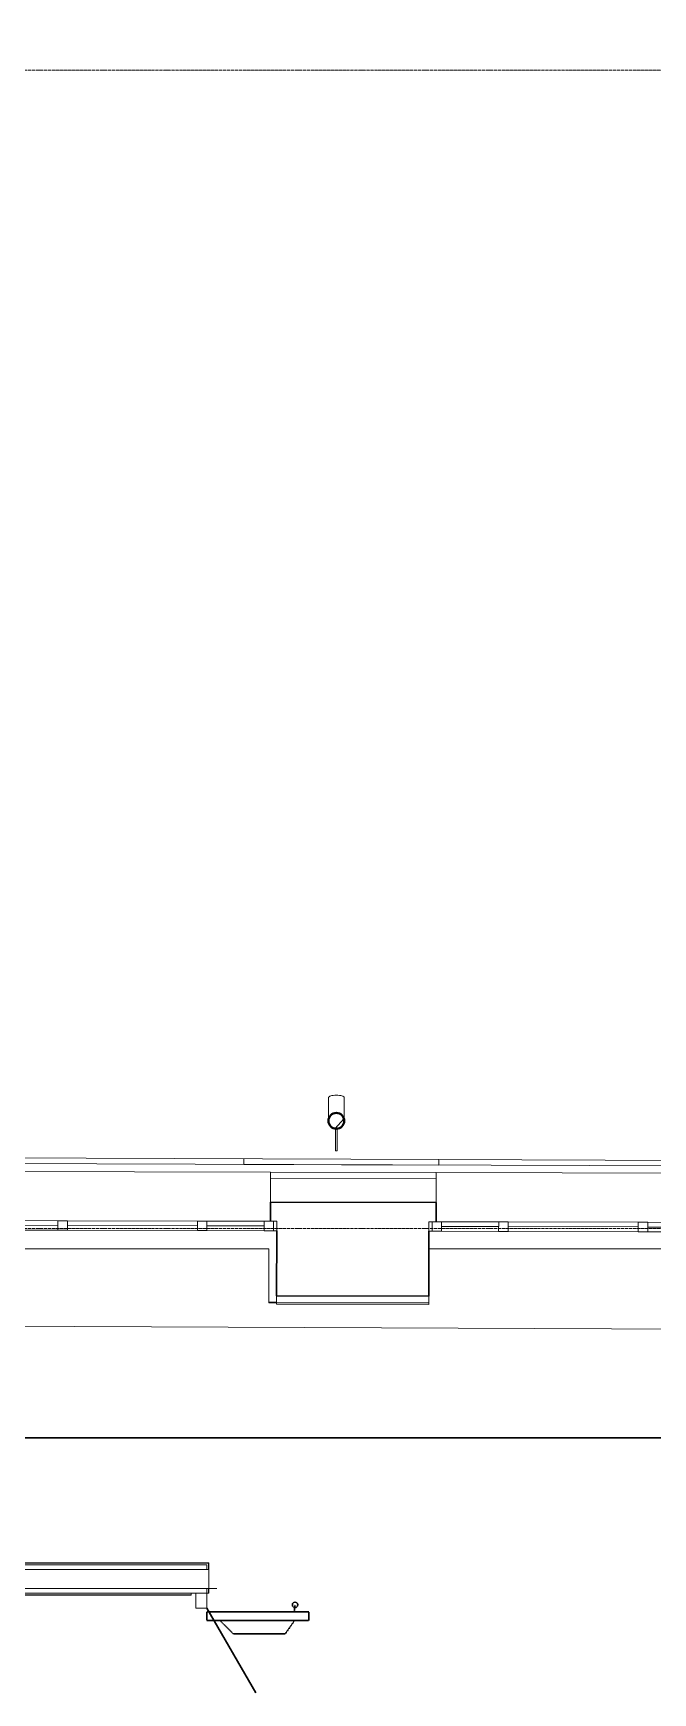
# Model space of a CAD drawing. Header units: millimetres. Extents: x -32 to 417638015, y -35 to 175284279.
# Drawn here: x 417421581 to 417425489, y 175241803 to 175252263 of the extents above; entities that cross this region are included whole.
import ezdxf

# ---------------------------------------------------------------- set-up
doc = ezdxf.new("R2010")
doc.units = ezdxf.units.MM
doc.linetypes.add('ADSK_Линия сетки', pattern=[25, 20, -2.5, 0, -2.5])
doc.linetypes.add('ADSK_Штриховая_ш3 п1_5', pattern=[4.5, 3, -1.5])
for name, color, linetype, lineweight in [('_ Окна', 7, 'Continuous', 9), ('Двери', 7, 'Continuous', 9), ('Обобщенные модели', 7, 'Continuous', 18), ('Окна', 7, 'Continuous', 9), ('Оси', 253, 'Continuous', 9), ('Перекрытие', 7, 'Continuous', 18), ('Стены внутренние', 7, 'Continuous', 18), ('Стены наружные', 7, 'Continuous', 18), ('Стены несущие', 7, 'Continuous', 30), ('Стены отделка', 7, 'Continuous', 30), ('Стены перегородки', 7, 'Continuous', 30), ('Стены штриховка', 7, 'Continuous', 9), ('ШТРИХОВКА', 252, 'Continuous', 15), ('ЭМ_Лоток 1_2', 162, 'Continuous', 30)]:
    doc.layers.add(name, color=color, linetype=linetype, lineweight=lineweight)
doc.layers.add('Линии', color=7, linetype='Continuous', lineweight=9, true_color=0x00a600)
doc.linetypes.add('Cable in the tray', pattern='A,5,[130,ltypeshp.shx,S=1,R=0,X=0,Y=0],1.5,[130,ltypeshp.shx,S=1.5,R=90,X=0,Y=-1],1,[130,ltypeshp.shx,S=1,R=0,X=0.5,Y=0],5', length=12.5)

# ---------------------------------------------------------------- blocks, each defined once
blk = doc.blocks.new('План 4 этажа')
at = {"layer": 'Обобщенные модели', "lineweight": 9}
h = blk.add_hatch(dxfattribs=at)
h.set_pattern_fill('FP_15', color=8, style=0, pattern_type=2)
h.set_pattern_definition([(45, (591.9393542578619, 243.9018006899278), (-106.0660171779821, 106.0660171779821), [])])
h.paths.add_polyline_path([(33332.0513542579, 13902.03280068998), (33353.74554121369, 13906.98435729486), (33371.14292838122, 13920.85831059702), (33380.79774986691, 13940.90675399214), (33380.79774986691, 13963.15884738776), (33371.14292838122, 13983.20729078288), (33353.74554121369, 13997.08124408504), (33332.0513542579, 14002.03280068998), (33309.37125492026, 13996.29500519688), (33292.95978013441, 13983.20729078288), (33283.30495864873, 13963.15884738776), (33284.42742630895, 13938.57592587877), (33292.95978013441, 13920.85831059702), (33310.35716730195, 13906.98435729486), (33327.31832576946, 13903.11308355653)])
at = {"layer": '_ Окна', "color": 8}
for p, q in [((31216.04835507517, 13293.62525328127), (31576.04710756082, 13292.67751451751)), ((31636.04689964178, 13292.5195580569), (32456.04405808134, 13290.36081976158)), ((32516.0438501623, 13290.20286330098), (32876.04260264795, 13289.25512453722)), ((32935.96341649859, 13259.09727203613), (32936.12137295923, 13319.09706411709)), ((33935.69338645721, 13256.46536612167), (33935.85134291783, 13316.46515820263)), ((33995.77215676846, 13286.30730570148), (34355.77090925412, 13285.35956693772)), ((34415.77070133507, 13285.20161047712), (35235.76785977464, 13283.0428721818)), ((35295.7676518556, 13282.8849157212), (35655.76640434125, 13281.93717695744))]:
    blk.add_line(p, q, dxfattribs=at)
at = {"layer": '_ Окна', "color": 8, "lineweight": 18}
for p, q in [((31575.96812933052, 13262.67761847703), (31576.12608579114, 13322.67741055798)), ((31576.12608579114, 13322.67741055798), (31636.12587787209, 13322.51945409738)), ((31636.12587787209, 13322.51945409738), (31635.96792141146, 13262.51966201642)), ((32455.96507985104, 13260.36092372116), (32456.12303631166, 13320.36071580212)), ((32456.12303631166, 13320.36071580212), (32516.1228283926, 13320.20275934145)), ((32516.1228283926, 13320.20275934145), (32515.96487193198, 13260.2029672605)), ((32876.12158087827, 13319.25502057769), (32875.96362441764, 13259.25522849674)), ((32956.12130365286, 13319.04441196355), (32876.12158087827, 13319.25502057769)), ((32955.96334719224, 13259.0446198826), (32956.12130365286, 13319.04441196355)), ((33915.69345576355, 13256.51801827521), (33915.85141222418, 13316.51781035616)), ((33915.85141222418, 13316.51781035616), (33995.85113499878, 13316.30720174196)), ((33995.85113499878, 13316.30720174196), (33995.69317853815, 13256.30740966107)), ((34355.69193102382, 13255.35967089725), (34355.84988748445, 13315.3594629782)), ((34355.84988748445, 13315.3594629782), (34415.84967956538, 13315.20150651759)), ((34415.84967956538, 13315.20150651759), (34415.69172310476, 13255.20171443664)), ((35235.68888154434, 13253.04297614138), (35235.84683800496, 13313.04276822234)), ((35235.84683800496, 13313.04276822234), (35295.8466300859, 13312.88481176167)), ((35295.8466300859, 13312.88481176167), (35295.68867362528, 13252.88501968078)), ((31635.96792141146, 13262.51966201642), (31575.96812933052, 13262.67761847703)), ((32515.96487193198, 13260.2029672605), (32455.96507985104, 13260.36092372116)), ((32875.96362441764, 13259.25522849674), (32955.96334719224, 13259.0446198826)), ((33995.69317853815, 13256.30740966107), (33915.69345576355, 13256.51801827521)), ((34415.69172310476, 13255.20171443664), (34355.69193102382, 13255.35967089725)), ((35295.68867362528, 13252.88501968078), (35235.68888154434, 13253.04297614138))]:
    blk.add_line(p, q, dxfattribs=at)
at = {"layer": 'Двери', "color": 8}
for p, q in [((32515.84388889302, 10974.65165171039), (32445.84388889302, 10974.65165171039)), ((32445.84388889302, 10974.65165171039), (32445.84388889302, 10879.65165171039)), ((32445.84388889302, 10879.65165171039), (32515.84388889302, 10879.65165171039)), ((32515.84388889302, 10879.65165171039), (32515.84388889302, 10974.65165171039))]:
    blk.add_line(p, q, dxfattribs=at)
at = {"layer": 'Двери', "color": 8, "lineweight": 30}
blk.add_line((32515.84388889302, 10879.65165171039), (32823.34388889302, 10347.04602838296), dxfattribs=at)
at = {"layer": 'Линии', "color": 8, "linetype": 'ADSK_Штриховая_ш3 п1_5', "lineweight": 30}
for p, q in [((33066.35017217288, 10856.69025694288), (33071.49832635385, 10901.39480378688)), ((32515.69630847313, 10856.69025694288), (32514.97048110899, 10803.69025694288)), ((32514.97048110899, 10803.69025694288), (33158.05609324959, 10803.69025694288)), ((33158.78192061372, 10856.69025694288), (32515.69630847313, 10856.69025694288)), ((32681.71896929678, 10718.69025694288), (32596.71896929678, 10803.69025694288)), ((33069.13417372573, 10803.69025694288), (33009.6165329779, 10718.69025694288)), ((33158.05609324959, 10803.69025694288), (33158.78192061372, 10856.69025694288)), ((33009.6165329779, 10718.69025694288), (32681.71896929678, 10718.69025694288))]:
    blk.add_line(p, q, dxfattribs=at)
blk.add_circle((33071.49832635385, 10901.39480378688), 17.00000000000098, dxfattribs=at)
at = {"layer": 'Обобщенные модели', "color": 8}
for p, q in [((33282.05135425788, 14098.18438850477), (33282.05135425788, 14055.68025153375)), ((33382.0513542579, 14055.68025153369), (33382.0513542579, 14098.18438850477)), ((33327.05135425788, 13901.17401806189), (33327.05135425788, 13762.03280068992)), ((33337.05135425788, 13762.03280068992), (33337.05135425788, 13901.17401806189)), ((33327.05135425786, 13762.03280068992), (33337.05135425786, 13762.03280068992))]:
    blk.add_line(p, q, dxfattribs=at)
at = {"layer": 'Обобщенные модели', "color": 8, "flags": 128}
for points in [[(33282.05135425788, 13965.04967025464), (33282.05135425788, 13966.32005120697), (33282.05135425788, 13968.98356227309), (33282.05135425788, 13971.85992373829), (33282.05135425788, 13974.94453403796), (33282.05135425788, 13978.23245845351), (33282.05135425788, 13981.71843700734), (33282.05135425788, 13985.39689287735), (33282.05135425788, 13989.26194131881), (33282.05135425788, 13993.30739907885), (33282.05135425788, 13997.5267942879), (33282.05135425788, 14001.91337681375), (33282.05135425788, 14006.4601290602), (33282.05135425788, 14011.15977719345), (33282.05135425788, 14016.00480277912), (33282.05135425788, 14020.98745480977), (33282.05135425788, 14026.09976210503), (33282.05135425788, 14031.33354606392), (33282.05135425788, 14036.68043374846), (33282.05135425788, 14042.13187127904), (33282.05135425788, 14047.67913751845), (33282.05135425788, 14053.31335802417), (33282.05135425788, 14055.68025153375)], [(33382.0513542579, 14055.68025153369), (33382.0513542579, 14050.01251109998), (33382.0513542579, 14044.42799203249), (33382.0513542579, 14038.93562837044), (33382.0513542579, 14033.54420672415), (33382.0513542579, 14028.26235221809), (33382.0513542579, 14023.09851469268), (33382.0513542579, 14018.06095518649), (33382.0513542579, 14013.15773272008), (33382.0513542579, 14008.39669140341), (33382.0513542579, 14003.78544788691), (33382.0513542579, 13999.33137917664), (33382.0513542579, 13995.04161083227), (33382.0513542579, 13990.92300556815), (33382.0513542579, 13986.98215227405), (33382.0513542579, 13983.22535547457), (33382.0513542579, 13979.65862524317), (33382.0513542579, 13976.28766758746), (33382.0513542579, 13973.11787532049), (33382.0513542579, 13970.15431943367), (33382.0513542579, 13967.40174098435), (33382.0513542579, 13965.04967025464)]]:
    blk.add_lwpolyline(points, dxfattribs=at)
at = {"layer": 'Обобщенные модели', "color": 8}
for radius, start, end in [(52.00000000000004, 90, 270), (52.00000000000001, 270, 90)]:
    blk.add_arc((33332.05135425786, 13952.03280068992), radius, start, end, dxfattribs=at)
at = {"layer": 'Обобщенные модели', "color": 8, "lineweight": 40}
for radius, start, end in [(49.99999999999996, 90, 270), (49.99999999999998, 270, 90)]:
    blk.add_arc((33332.05135425777, 13952.03280068992), radius, start, end, dxfattribs=at)
at = {"layer": 'Обобщенные модели', "color": 8}
for major_axis, ratio, start_param, end_param in [((-50.00000000000001, 1.362883799528872e-13), 0.3090169943749481, 4.712388980384695, 6.283185307179597), ((-49.99999999999999, 5.857276822912619e-14), 0.3090169943749482, 3.141592653589792, 4.712388980384689)]:
    blk.add_ellipse((33332.05135425786, 14098.18438850477), major_axis=major_axis, ratio=ratio, start_param=start_param, end_param=end_param, dxfattribs=at)
at = {"layer": 'Окна', "color": 8}
for p, q in [((31216.12733330549, 13323.62514932174), (31576.12608579114, 13322.67741055798)), ((31636.12587787209, 13322.51945409738), (31576.12608579114, 13322.67741055798)), ((31636.12587787209, 13322.51945409738), (32456.12303631166, 13320.36071580212)), ((32516.1228283926, 13320.20275934145), (32456.12303631166, 13320.36071580212)), ((32516.1228283926, 13320.20275934145), (32876.12158087827, 13319.25502057769)), ((32956.12130365286, 13319.04441196355), (32876.12158087827, 13319.25502057769)), ((32955.96334719224, 13259.0446198826), (32956.12130365286, 13319.04441196355)), ((33915.85141222418, 13316.51781035616), (33915.69345576355, 13256.51801827521)), ((33995.85113499878, 13316.30720174196), (33915.85141222418, 13316.51781035616)), ((33995.85113499878, 13316.30720174196), (34355.84988748445, 13315.3594629782)), ((34415.84967956538, 13315.20150651759), (34355.84988748445, 13315.3594629782)), ((34415.84967956538, 13315.20150651759), (35235.84683800496, 13313.04276822234)), ((35295.8466300859, 13312.88481176167), (35235.84683800496, 13313.04276822234)), ((35295.8466300859, 13312.88481176167), (35655.84538257157, 13311.93707299791)), ((31575.96812933052, 13262.67761847697), (31215.96937684485, 13263.62535724073)), ((31575.96812933052, 13262.67761847703), (31635.96792141146, 13262.51966201642)), ((32455.96507985104, 13260.36092372105), (31635.96792141146, 13262.5196620163)), ((32455.96507985104, 13260.36092372116), (32515.96487193198, 13260.2029672605)), ((32875.96362441764, 13259.25522849668), (32515.96487193198, 13260.20296726044)), ((32875.96362441764, 13259.25522849674), (32955.96334719224, 13259.0446198826)), ((33915.69345576355, 13256.51801827521), (33995.69317853815, 13256.30740966107)), ((34355.69193102382, 13255.35967089719), (33995.69317853815, 13256.30740966095)), ((34355.69193102382, 13255.35967089725), (34415.69172310476, 13255.20171443664)), ((35235.68888154434, 13253.04297614127), (34415.69172310476, 13255.20171443652)), ((35235.68888154434, 13253.04297614138), (35295.68867362528, 13252.88501968078)), ((35655.68742611093, 13251.9372809169), (35295.68867362526, 13252.88501968066))]:
    blk.add_line(p, q, dxfattribs=at)
at = {"layer": 'Оси', "color": 8, "linetype": 'ADSK_Линия сетки'}
for p, q in [((-10052.17750458431, 20574.4890366231), (56511.79228884459, 20574.48903662292)), ((-10052.17750458431, 13274.4890366231), (56511.79228884453, 13274.48903662292))]:
    blk.add_line(p, q, dxfattribs=at)
at = {"layer": 'Перекрытие', "color": 8}
for p, q in [((32906.61195322219, 13145.42839232361), (31135.6579323028, 13145.42839232361)), ((32906.61195322219, 12805.42839232361), (32906.61195322219, 13145.42839232361)), ((35734.87104050559, 13146.3504073933), (33915.40342666034, 13146.3504073933)), ((33914.87104050559, 12944.12342372059), (33914.87104050559, 12805.42839232361)), ((32954.76914949086, 12805.42839232361), (32906.61195322219, 12805.42839232361)), ((25044.81588318781, 12682.48726480256), (35856.8967889091, 12638.13498939067))]:
    blk.add_line(p, q, dxfattribs=at)
at = {"layer": 'Стены внутренние', "color": 8}
blk.add_line((32954.77867373754, 12809.04617927549), (32906.61195322219, 12809.17298379308), dxfattribs=at)
at = {"layer": 'Стены наружные', "color": 8}
for p, q in [((28326.89144264255, 13727.60815380007), (33978.23810553201, 13708.43934773694)), ((32748.62214591308, 13712.61008283217), (32748.50343007536, 13677.61028416775)), ((33978.23810553201, 13708.43934773694), (33978.1193896943, 13673.43954907253)), ((33978.23810553201, 13708.43934773694), (38408.87185197312, 13693.4110785317)), ((38444.28802530479, 13658.29074905586), (29973.51859322016, 13687.02275686472)), ((31181.94356297154, 13633.71621634194), (32916.93755064555, 13629.14864202205)), ((32748.50343007536, 13677.62750230054), (33978.1193896943, 13673.46579808375)), ((33961.66736466484, 13626.39826876216), (35696.66135233885, 13621.83069444227))]:
    blk.add_line(p, q, dxfattribs=at)
at = {"layer": 'Стены несущие', "color": 8}
for p, q in [((32916.43735518679, 13439.14930043247), (32916.12144226558, 13319.14971627056)), ((33961.16716920666, 13436.39892717259), (32916.43735518679, 13439.14930043247)), ((33960.85125628486, 13316.39934301068), (33961.16716920666, 13436.39892717259)), ((32955.96334719227, 13259.04461988254), (32954.88397804461, 12849.04604066274)), ((33914.61408661585, 12846.51943905541), (33915.69345576363, 13256.51801827521)), ((33914.61408661585, 12846.51943905541), (32954.88397804461, 12849.04604066274))]:
    blk.add_line(p, q, dxfattribs=at)
at = {"layer": 'Стены отделка', "color": 8, "lineweight": 9}
for p, q in [((32916.93755064579, 13629.14864202205), (32916.83224633907, 13589.14878063474)), ((33961.66736466473, 13626.39826876216), (32916.93755064579, 13629.14864202205)), ((33961.56206035789, 13586.39840737486), (33961.66736466473, 13626.39826876216)), ((32916.83224633895, 13589.1487806348), (32916.43735518691, 13439.14930043247)), ((33961.16716920631, 13436.39892717259), (33961.56206035754, 13586.39840737492)), ((32954.77867373731, 12809.04617927549), (32954.74708244577, 12797.04622085928)), ((32954.74708244577, 12797.04622085928), (33914.47719101747, 12794.51961925195)), ((32954.88397804461, 12849.04604066274), (32954.77867373708, 12809.04617927549)), ((33914.50878230901, 12806.51957766816), (32954.77867373754, 12809.04617927549)), ((33914.47719101747, 12794.51961925195), (33914.50878230901, 12806.51957766816)), ((33914.50878230867, 12806.51957766816), (33914.61408661539, 12846.51943905541)), ((32527.84388889302, 11166.65165171033), (18267.50476387166, 11166.65165171039)), ((32527.84388889302, 11124.65165171039), (32527.84388889302, 11164.65165171033)), ((32527.84388889302, 10974.65165171039), (32527.84388889302, 11004.65165171045)), ((32495.84388889407, 10974.65165171039), (18279.50476387155, 10974.65165171039)), ((18441.50476387155, 10962.65165171045), (32415.84388889302, 10962.65165171039)), ((32415.84388889302, 10962.65165171039), (32415.84388889302, 10974.65165171039)), ((32515.84388889302, 10974.65165171039), (32527.84388889302, 10974.65165171039))]:
    blk.add_line(p, q, dxfattribs=at)
at = {"layer": 'Стены перегородки', "color": 8, "lineweight": 18}
for p, q in [((32527.84388889302, 11124.65165171033), (18267.50476387166, 11124.65165171045)), ((32527.84388889302, 11004.65165171045), (32527.84388889302, 11124.65165171039)), ((18267.50476387166, 11004.65165171039), (32577.84388889396, 11004.65165171045))]:
    blk.add_line(p, q, dxfattribs=at)
at = {"layer": 'Стены штриховка', "color": 8}
for p, q in [((32916.83224633907, 13589.14878063474), (33961.56206035789, 13586.39840737486)), ((33961.56206035754, 13586.39840737492), (32916.83224633895, 13589.1487806348)), ((32954.75234766107, 12799.04621392867), (33914.48245623277, 12796.51961232128)), ((32527.84388889302, 11164.65165171033), (18267.50476387166, 11164.65165171039)), ((18279.50476387155, 11154.65165171039), (32515.84388889302, 11154.65165171039)), ((32515.84388889302, 11124.65165171033), (32515.84388889302, 11154.65165171033)), ((32525.84388889302, 11124.65165171039), (32525.84388889302, 11166.65165171033)), ((32527.84388889302, 11166.65165171033), (32525.84388889302, 11166.65165171033)), ((32527.84388889302, 11164.65165171033), (32527.84388889302, 11166.65165171033)), ((32515.84388889302, 10974.65165171039), (32515.84388889302, 11004.65165171039)), ((32525.84388889302, 10974.65165171039), (32525.84388889302, 11004.65165171045)), ((18441.50476387155, 10964.65165171045), (32415.84388889302, 10964.65165171045))]:
    blk.add_line(p, q, dxfattribs=at)

msp = doc.modelspace()

# ---------------------------------------------------------------- linework, layer by layer
at = {"layer": 'ЭМ_Лоток 1_2', "linetype": 'Cable in the tray', "ltscale": 50}
msp.add_lwpolyline([(417391517.2819736, 175268196.7129518), (417391517.2819736, 175243409.5324046), (417432385.2666024, 175243409.5324046)], dxfattribs=at)

# ---------------------------------------------------------------- block references
at = {"layer": 'ШТРИХОВКА'}
msp.add_blockref('План 4 этажа', (417390160.9595469, 175231455.6631508), dxfattribs=at)

doc.saveas('drawing.dxf')
